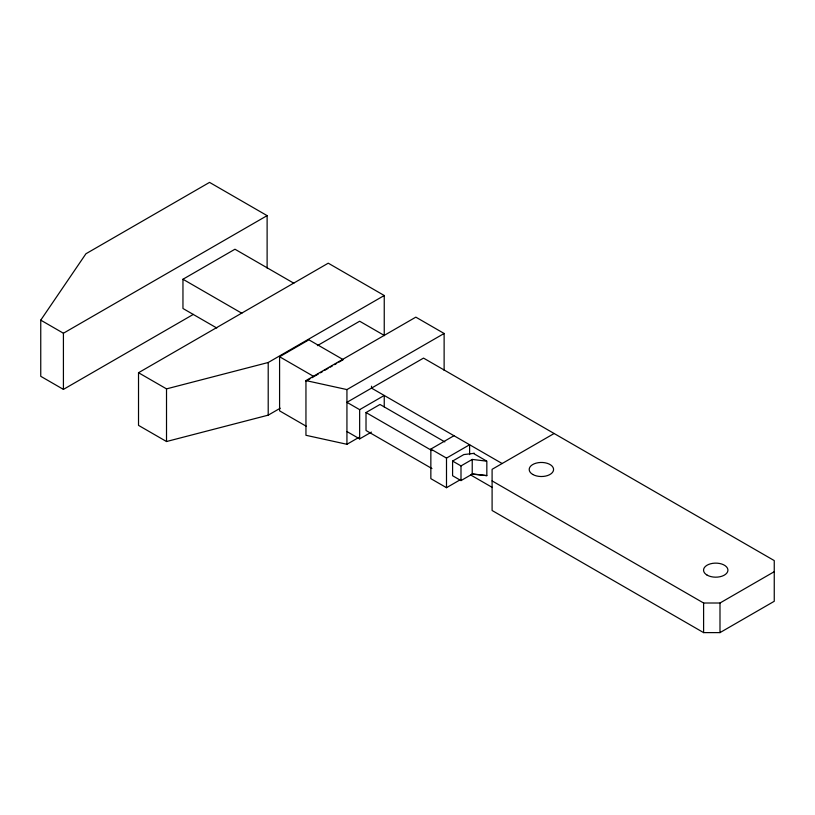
<?xml version="1.0" encoding="UTF-8"?>
<svg xmlns="http://www.w3.org/2000/svg" width="815" height="815" viewBox="0 0 815 815"><rect width="100%" height="100%" fill="white"/><g stroke="black" fill="none" stroke-linecap="round" stroke-linejoin="round"><path stroke-width="1.22" d="M193.349 314.386L63.417 389.397L40.75 376.306L40.75 320.142L85.932 253.76L209.547 182.387L267.116 215.629L267.116 268.043M40.75 320.142L63.417 333.233L267.116 215.629M216.77 328.007L182.957 308.488L182.957 279.25L234.964 249.227L293.848 283.233M280.248 408.203L268.206 415.151L166.515 441.526L138.519 425.369L138.519 372.72L328.251 263.184L384.242 295.509L384.242 335.617M138.519 372.72L166.515 388.877L268.206 362.502L384.242 295.509M306.42 426.347L279.586 410.852L279.586 356.746L308.895 339.824L343.247 359.66L338.897 362.166M317.412 345.621L359.66 321.222L384.466 335.546M358.946 437.36L346.935 444.287L305.951 435.291L305.951 380.585L415.833 317.147L444.124 333.478L444.124 370.367M305.951 381.196L309.945 378.883M311.941 377.732L313.938 376.581L279.586 356.746M315.018 375.96L318.278 374.075M320.448 372.822L322.618 371.569M324.788 370.316L328.048 368.431M330.218 367.178L332.388 365.925M334.558 364.672L336.727 363.419M305.951 380.585L346.935 389.58L444.124 333.478M554.129 433.498L492.097 469.318L492.097 510.496L703.6 632.613L719.991 632.613L774.25 601.287L774.25 560.588L423.525 358.101L346.935 402.315L359.649 409.66L384.242 395.458L384.242 406.899M431.95 468.554L366.017 430.493L366.017 412.533L379.994 404.464L444.827 441.903M346.935 431.553L359.649 438.888L371.406 432.103M460.811 479.434L446.498 487.696L430.85 478.66L430.85 449.065L453.965 435.719M430.85 449.065L446.498 458.091L469.613 444.746L469.613 454.617M452.59 461.066L460.995 465.915L472.231 459.426L486.83 461.178L486.83 475.634L472.231 474.106L460.995 480.595L452.59 475.736L452.59 461.066L463.827 454.576L474.442 453.293M492.097 480.901L703.6 603.008L719.991 603.008L774.25 571.692M472.231 473.882L486.83 475.634M182.957 279.25L241.851 313.255M502.132 463.521L371.528 388.123L371.528 386.198M473.403 453.415L486.535 461.005M366.017 412.533L431.95 450.603M470.693 474.972L492.372 487.492M719.991 603.008L719.991 632.613M703.6 603.008L703.6 632.613M472.231 459.426L472.231 474.106M460.995 465.915L460.995 480.595M446.498 458.091L446.498 487.696M359.649 409.66L359.649 438.888M346.935 389.58L346.935 444.287M268.206 362.502L268.206 415.151M166.515 388.877L166.515 441.526M63.417 333.233L63.417 389.397M532.776 474.462A12.184 7.029 0 0 0 553.161 471.315A12.184 7.029 0 0 0 538.236 462.696A12.184 7.029 0 0 0 532.776 474.462M707.125 575.125A12.184 7.029 0 0 0 727.51 571.967A12.184 7.029 0 0 0 712.595 563.359A12.184 7.029 0 0 0 707.125 575.125"/></g></svg>
